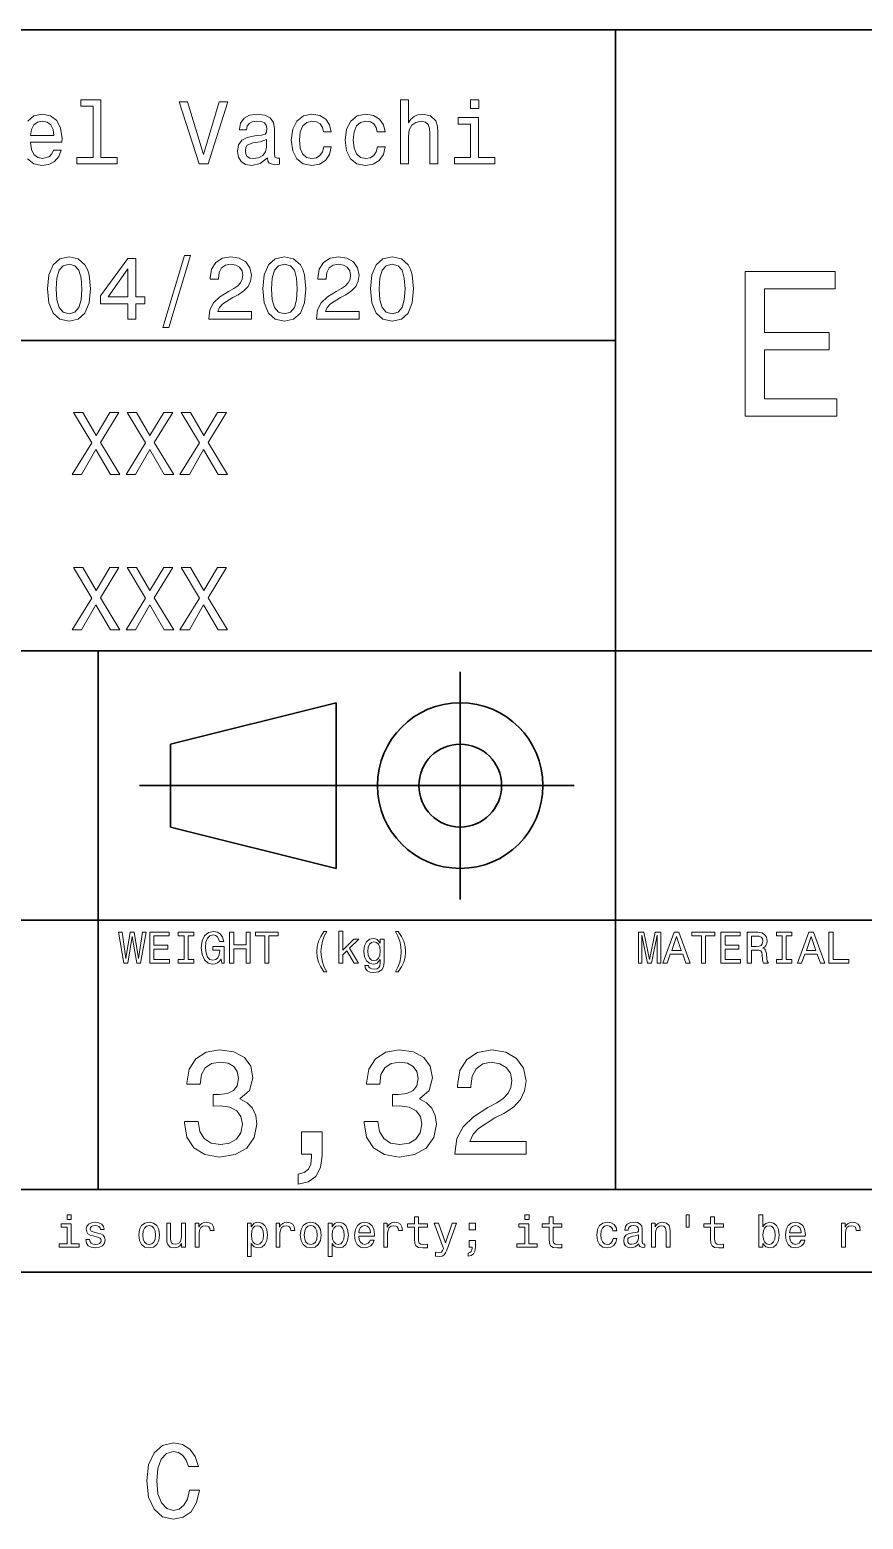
# Model space of a CAD drawing. Extents: x 0 to 1189, y 0 to 841.
# Drawn here: x 995.7 to 1036, y 8.1 to 80 of the extents above; entities that cross this region are included whole.
import ezdxf

# ---------------------------------------------------------------- set-up
doc = ezdxf.new("R2010")
doc.units = 0

msp = doc.modelspace()

# ---------------------------------------------------------------- linework, layer by layer
at = {"color": 7, "lineweight": 35}
for p, q in [((979, 80), (1169, 80)), ((1024, 24), (1024, 80)), ((979, 65), (1024, 65)), ((979, 50), (1144, 50)), ((999, 24), (999, 50)), ((1001, 43.5), (1022, 43.5)), ((979, 37), (1144, 37)), ((979, 24), (1144, 24)), ((20, 20), (1169, 20)), ((979, 20), (1169, 20))]:
    msp.add_line(p, q, dxfattribs=at)
at = {"color": 7, "lineweight": 35, "ltscale": 0.275}
msp.add_line((1016.5, 38), (1016.5, 49), dxfattribs=at)
at = {"color": 7, "lineweight": 35, "ltscale": 0.206155}
for p, q in [((1002.5, 45.5), (1010.5, 47.5)), ((1010.5, 39.5), (1002.5, 41.5))]:
    msp.add_line(p, q, dxfattribs=at)
at = {"color": 7, "lineweight": 35, "ltscale": 0.2}
msp.add_line((1010.5, 47.5), (1010.5, 39.5), dxfattribs=at)
at = {"color": 7, "lineweight": 35, "ltscale": 0.1}
msp.add_line((1002.5, 41.5), (1002.5, 45.5), dxfattribs=at)
at = {"color": 7, "lineweight": 13}
for points in [[(998.759399, 76.304031), (998.759399, 73.840057), (997.976929, 73.840057), (997.976929, 73.520172), (999.917847, 73.520172), (999.917847, 73.840057), (999.139771, 73.840057), (999.139771, 76.623917), (998.162842, 76.623917), (998.162842, 76.304031)], [(1004.854492, 76.524498), (1004.102295, 73.969742), (1003.328552, 76.524498), (1002.917847, 76.524498), (1003.886169, 73.520172), (1004.318481, 73.520172), (1005.265137, 76.524498)], [(1013.616699, 73.520172), (1013.997131, 73.520172), (1013.997131, 74.860229), (1014.036011, 75.167145), (1014.161377, 75.39193), (1014.355896, 75.530258), (1014.615295, 75.58213), (1014.822754, 75.538902), (1014.952454, 75.422188), (1015.017334, 75.227661), (1015.03894, 74.9683), (1015.03894, 73.520172), (1015.419312, 73.520172), (1015.419312, 75.046112), (1015.402039, 75.353027), (1015.324219, 75.60807), (1015.069153, 75.841499), (1014.671509, 75.92363), (1014.455322, 75.893372), (1014.26947, 75.811241), (1014.113831, 75.681557), (1013.997131, 75.504318), (1013.997131, 76.623917), (1013.616699, 76.623917)], [(1017.394836, 76.623917), (1016.992798, 76.623917), (1016.992798, 76.191643), (1017.394836, 76.191643)], [(995.733459, 74.890488), (995.781006, 75.188759), (995.897705, 75.409218), (996.074951, 75.543228), (996.30835, 75.590775), (996.537476, 75.543228), (996.714722, 75.409218), (996.822754, 75.188759), (996.861694, 74.890488)], [(1007.188782, 73.822769), (1007.188782, 73.809799), (1007.210388, 73.662827), (1007.275208, 73.559074), (1007.547546, 73.476944), (1007.759399, 73.511528), (1007.759399, 73.805473), (1007.668579, 73.792503), (1007.547546, 73.848701), (1007.52594, 74.021614), (1007.52594, 75.223343), (1007.47406, 75.530258), (1007.322754, 75.746399), (1007.059082, 75.876083), (1006.687317, 75.92363), (1006.324219, 75.871758), (1006.056213, 75.724785), (1005.887634, 75.495674), (1005.831421, 75.193085), (1005.831421, 75.167145), (1006.172913, 75.167145), (1006.203186, 75.348701), (1006.298279, 75.478386), (1006.453918, 75.556198), (1006.674377, 75.586456), (1006.886169, 75.564842), (1007.037476, 75.5), (1007.128235, 75.387604), (1007.158508, 75.231987), (1007.141235, 75.05043), (1007.072083, 74.959656), (1006.89917, 74.916428), (1006.574951, 74.881844), (1006.203186, 74.804031), (1005.939514, 74.665703), (1005.783875, 74.44957), (1005.736328, 74.129684), (1005.779541, 73.844383), (1005.913574, 73.632561), (1006.1297, 73.498558), (1006.427979, 73.451012), (1006.829956, 73.541786)], [(1009.890503, 75.072044), (1010.266602, 75.072044), (1010.188782, 75.41787), (1010.002869, 75.690201), (1009.713257, 75.858788), (1009.337158, 75.92363), (1008.92218, 75.837173), (1008.606628, 75.5951), (1008.407776, 75.201729), (1008.338623, 74.674355), (1008.403442, 74.151299), (1008.598022, 73.762245), (1008.904907, 73.520172), (1009.324219, 73.438042), (1009.695984, 73.502884), (1009.985596, 73.684441), (1010.184448, 73.969742), (1010.270874, 74.350143), (1009.907776, 74.350143), (1009.842957, 74.10807), (1009.721924, 73.926514), (1009.549011, 73.814117), (1009.337158, 73.779541), (1009.073486, 73.835732), (1008.883301, 74.008644), (1008.766602, 74.289627), (1008.727661, 74.687317), (1008.766602, 75.07637), (1008.887634, 75.357346), (1009.082153, 75.530258), (1009.337158, 75.590775), (1009.561951, 75.551872), (1009.73053, 75.452446), (1009.842957, 75.288185)], [(1012.492798, 75.072044), (1012.868896, 75.072044), (1012.791077, 75.41787), (1012.605225, 75.690201), (1012.315552, 75.858788), (1011.939514, 75.92363), (1011.524536, 75.837173), (1011.208923, 75.5951), (1011.010071, 75.201729), (1010.940918, 74.674355), (1011.005798, 74.151299), (1011.200317, 73.762245), (1011.507202, 73.520172), (1011.926514, 73.438042), (1012.298279, 73.502884), (1012.587891, 73.684441), (1012.786743, 73.969742), (1012.87323, 74.350143), (1012.510071, 74.350143), (1012.445251, 74.10807), (1012.324219, 73.926514), (1012.151306, 73.814117), (1011.939514, 73.779541), (1011.675781, 73.835732), (1011.485596, 74.008644), (1011.368896, 74.289627), (1011.329956, 74.687317), (1011.368896, 75.07637), (1011.489929, 75.357346), (1011.684448, 75.530258), (1011.939514, 75.590775), (1012.164307, 75.551872), (1012.332886, 75.452446), (1012.445251, 75.288185)], [(1017.381836, 73.840057), (1017.381836, 75.763687), (1016.404907, 75.763687), (1016.404907, 75.439484), (1017.001465, 75.439484), (1017.001465, 73.840057), (1016.223328, 73.840057), (1016.223328, 73.520172), (1018.168579, 73.520172), (1018.168579, 73.840057)], [(1007.145569, 74.332855), (1007.093689, 74.10807), (1006.955322, 73.935158), (1006.747864, 73.822769), (1006.492798, 73.783859), (1006.328552, 73.805473), (1006.211853, 73.874641), (1006.138367, 73.995674), (1006.116699, 74.164261), (1006.134033, 74.315559), (1006.203186, 74.42363), (1006.479858, 74.54467), (1006.829956, 74.596542), (1007.145569, 74.700287)], [(1002.12677, 65.618156), (1002.425049, 65.618156), (1003.471191, 69.102303), (1003.168579, 69.102303)], [(996.554749, 67.485588), (996.619568, 66.806915), (996.822754, 66.322769), (997.146973, 66.028816), (997.596558, 65.933716), (998.041809, 66.028816), (998.365967, 66.322769), (998.564819, 66.806915), (998.633972, 67.485588), (998.564819, 68.159943), (998.482727, 68.427956), (998.365967, 68.648415), (998.041809, 68.94236), (997.596558, 69.041786), (997.146973, 68.94236), (996.822754, 68.644089), (996.619568, 68.159943)], [(996.969727, 67.485588), (997.004333, 68.008644), (997.112366, 68.384727), (997.306885, 68.605186), (997.596558, 68.682999), (997.881836, 68.605186), (998.076355, 68.384727), (998.184448, 68.008644), (998.218994, 67.485588), (998.184448, 66.958214), (998.076355, 66.58213), (997.881836, 66.361671), (997.596558, 66.288185), (997.306885, 66.361671), (997.112366, 66.58213), (997.004333, 66.958214)], [(1000.436584, 66.020172), (1000.825623, 66.020172), (1000.825623, 66.763687), (1001.253601, 66.763687), (1001.253601, 67.109512), (1000.825623, 67.109512), (1000.825623, 68.95533), (1000.432251, 68.95533), (999.118164, 67.144089), (999.118164, 66.763687), (1000.436584, 66.763687)], [(999.481262, 67.109512), (1000.436584, 68.453888), (1000.436584, 67.109512)], [(1004.348694, 66.020172), (1006.410645, 66.020172), (1006.410645, 66.39193), (1004.780945, 66.39193), (1004.871765, 66.5951), (1005.027344, 66.763687), (1005.507202, 67.070602), (1005.762268, 67.200287), (1006.047546, 67.386169), (1006.250732, 67.602303), (1006.367432, 67.857346), (1006.410645, 68.146973), (1006.337158, 68.510086), (1006.133972, 68.795387), (1005.822754, 68.976944), (1005.420715, 69.041786), (1005.005737, 68.9683), (1004.690186, 68.765129), (1004.487, 68.440918), (1004.417847, 68.01297), (1004.417847, 67.952446), (1004.811218, 67.952446), (1004.811218, 67.98703), (1004.850159, 68.280975), (1004.966858, 68.497116), (1005.15271, 68.635445), (1005.399109, 68.682999), (1005.649841, 68.639771), (1005.835754, 68.5317), (1005.956787, 68.363113), (1006, 68.151299), (1005.969727, 67.952446), (1005.887573, 67.783859), (1005.749268, 67.636887), (1005.559082, 67.507202), (1005.304016, 67.368874), (1004.880371, 67.100861), (1004.582153, 66.815559), (1004.404907, 66.469742), (1004.348694, 66.033142)], [(1006.963989, 67.485588), (1007.028809, 66.806915), (1007.231995, 66.322769), (1007.556213, 66.028816), (1008.005737, 65.933716), (1008.450989, 66.028816), (1008.775208, 66.322769), (1008.97406, 66.806915), (1009.043213, 67.485588), (1008.97406, 68.159943), (1008.891907, 68.427956), (1008.775208, 68.648415), (1008.450989, 68.94236), (1008.005737, 69.041786), (1007.556213, 68.94236), (1007.231995, 68.644089), (1007.028809, 68.159943)], [(1007.378967, 67.485588), (1007.413513, 68.008644), (1007.521606, 68.384727), (1007.716125, 68.605186), (1008.005737, 68.682999), (1008.291077, 68.605186), (1008.485596, 68.384727), (1008.593628, 68.008644), (1008.628235, 67.485588), (1008.593628, 66.958214), (1008.485596, 66.58213), (1008.291077, 66.361671), (1008.005737, 66.288185), (1007.716125, 66.361671), (1007.521606, 66.58213), (1007.413513, 66.958214)], [(1009.553284, 66.020172), (1011.615295, 66.020172), (1011.615295, 66.39193), (1009.985596, 66.39193), (1010.076355, 66.5951), (1010.231995, 66.763687), (1010.711792, 67.070602), (1010.966858, 67.200287), (1011.252136, 67.386169), (1011.455322, 67.602303), (1011.572021, 67.857346), (1011.615295, 68.146973), (1011.541809, 68.510086), (1011.338623, 68.795387), (1011.027344, 68.976944), (1010.625366, 69.041786), (1010.210388, 68.9683), (1009.894775, 68.765129), (1009.69165, 68.440918), (1009.622498, 68.01297), (1009.622498, 67.952446), (1010.015869, 67.952446), (1010.015869, 67.98703), (1010.054749, 68.280975), (1010.171448, 68.497116), (1010.357361, 68.635445), (1010.60376, 68.682999), (1010.854431, 68.639771), (1011.040344, 68.5317), (1011.161377, 68.363113), (1011.20459, 68.151299), (1011.174316, 67.952446), (1011.092224, 67.783859), (1010.953857, 67.636887), (1010.763672, 67.507202), (1010.508667, 67.368874), (1010.085022, 67.100861), (1009.786743, 66.815559), (1009.609497, 66.469742), (1009.553284, 66.033142)], [(1012.168579, 67.485588), (1012.233398, 66.806915), (1012.436584, 66.322769), (1012.760803, 66.028816), (1013.210388, 65.933716), (1013.65564, 66.028816), (1013.979797, 66.322769), (1014.17865, 66.806915), (1014.247803, 67.485588), (1014.17865, 68.159943), (1014.096558, 68.427956), (1013.979797, 68.648415), (1013.65564, 68.94236), (1013.210388, 69.041786), (1012.760803, 68.94236), (1012.436584, 68.644089), (1012.233398, 68.159943)], [(1012.583557, 67.485588), (1012.618164, 68.008644), (1012.726196, 68.384727), (1012.920715, 68.605186), (1013.210388, 68.682999), (1013.495667, 68.605186), (1013.690186, 68.384727), (1013.798279, 68.008644), (1013.832825, 67.485588), (1013.798279, 66.958214), (1013.690186, 66.58213), (1013.495667, 66.361671), (1013.210388, 66.288185), (1012.920715, 66.361671), (1012.726196, 66.58213), (1012.618164, 66.958214)], [(1030.269409, 61.333572), (1034.70752, 61.333572), (1034.70752, 62.180836), (1031.197388, 62.180836), (1031.197388, 64.551155), (1034.324219, 64.551155), (1034.324219, 65.388329), (1031.197388, 65.388329), (1031.197388, 67.486313), (1034.626831, 67.486313), (1034.626831, 68.333572), (1030.269409, 68.333572)], [(997.752197, 58.520172), (998.206055, 58.520172), (998.893372, 59.734871), (999.593689, 58.520172), (1000.05188, 58.520172), (999.113831, 60.0634), (1000.004333, 61.524494), (999.567749, 61.524494), (998.906372, 60.413544), (998.257935, 61.524494), (997.804077, 61.524494), (998.690247, 60.059078)], [(1000.354492, 58.520172), (1000.80835, 58.520172), (1001.495667, 59.734871), (1002.195984, 58.520172), (1002.654175, 58.520172), (1001.716125, 60.0634), (1002.606628, 61.524494), (1002.170044, 61.524494), (1001.508667, 60.413544), (1000.860229, 61.524494), (1000.406372, 61.524494), (1001.292542, 60.059078)], [(1002.956787, 58.520172), (1003.410706, 58.520172), (1004.098022, 59.734871), (1004.798279, 58.520172), (1005.25647, 58.520172), (1004.318481, 60.0634), (1005.208923, 61.524494), (1004.772339, 61.524494), (1004.110962, 60.413544), (1003.462524, 61.524494), (1003.008667, 61.524494), (1003.894836, 60.059078)], [(997.752197, 51.020172), (998.206055, 51.020172), (998.893372, 52.234871), (999.593689, 51.020172), (1000.05188, 51.020172), (999.113831, 52.5634), (1000.004333, 54.024494), (999.567749, 54.024494), (998.906372, 52.913544), (998.257935, 54.024494), (997.804077, 54.024494), (998.690247, 52.559078)], [(1000.354492, 51.020172), (1000.80835, 51.020172), (1001.495667, 52.234871), (1002.195984, 51.020172), (1002.654175, 51.020172), (1001.716125, 52.5634), (1002.606628, 54.024494), (1002.170044, 54.024494), (1001.508667, 52.913544), (1000.860229, 54.024494), (1000.406372, 54.024494), (1001.292542, 52.559078)], [(1002.956787, 51.020172), (1003.410706, 51.020172), (1004.098022, 52.234871), (1004.798279, 51.020172), (1005.25647, 51.020172), (1004.318481, 52.5634), (1005.208923, 54.024494), (1004.772339, 54.024494), (1004.110962, 52.913544), (1003.462524, 54.024494), (1003.008667, 54.024494), (1003.894836, 52.559078)], [(1000.242065, 34.918587), (1000.432251, 34.918587), (1000.648438, 36.219738), (1000.871033, 34.918587), (1001.052612, 34.918587), (1001.316284, 36.42075), (1001.143372, 36.42075), (1000.95752, 35.143372), (1000.74353, 36.42075), (1000.555481, 36.42075), (1000.345825, 35.143372), (1000.159912, 36.42075), (999.982727, 36.42075)], [(1001.497864, 34.918587), (1002.448853, 34.918587), (1002.448853, 35.100143), (1001.696716, 35.100143), (1001.696716, 35.608067), (1002.366699, 35.608067), (1002.366699, 35.787464), (1001.696716, 35.787464), (1001.696716, 36.23703), (1002.43158, 36.23703), (1002.43158, 36.418587), (1001.497864, 36.418587)], [(1003.153442, 35.100143), (1002.876831, 35.100143), (1002.876831, 34.918587), (1003.628967, 34.918587), (1003.628967, 35.100143), (1003.352295, 35.100143), (1003.352295, 36.23703), (1003.628967, 36.23703), (1003.628967, 36.418587), (1002.876831, 36.418587), (1002.876831, 36.23703), (1003.153442, 36.23703)], [(1004.949585, 35.119595), (1004.986328, 34.918587), (1005.09436, 34.918587), (1005.09436, 35.729107), (1004.547546, 35.729107), (1004.547546, 35.545387), (1004.884705, 35.545387), (1004.884705, 35.532421), (1004.858765, 35.333572), (1004.789612, 35.1866), (1004.683716, 35.093658), (1004.55188, 35.0634), (1004.404907, 35.102303), (1004.290344, 35.219021), (1004.216858, 35.411381), (1004.190918, 35.675072), (1004.214722, 35.9366), (1004.288208, 36.12896), (1004.404907, 36.245678), (1004.562683, 36.286743), (1004.670776, 36.265129), (1004.759338, 36.204609), (1004.824219, 36.103024), (1004.860962, 35.966858), (1005.074951, 35.966858), (1005.018738, 36.174351), (1004.912842, 36.329971), (1004.763672, 36.425072), (1004.575623, 36.459652), (1004.329224, 36.405617), (1004.143372, 36.247837), (1004.024475, 35.999279), (1003.983459, 35.668587), (1004.024475, 35.335735), (1004.143372, 35.087173), (1004.31842, 34.929394), (1004.538879, 34.877522), (1004.662109, 34.89481), (1004.772339, 34.938038), (1004.867432, 35.013687)], [(1005.35376, 34.918587), (1005.554749, 34.918587), (1005.554749, 35.623199), (1006.15564, 35.623199), (1006.15564, 34.918587), (1006.354492, 34.918587), (1006.354492, 36.418587), (1006.15564, 36.418587), (1006.15564, 35.806915), (1005.554749, 35.806915), (1005.554749, 36.418587), (1005.35376, 36.418587)], [(1007.056946, 34.918587), (1007.255737, 34.918587), (1007.255737, 36.23703), (1007.709656, 36.23703), (1007.709656, 36.418587), (1006.600891, 36.418587), (1006.600891, 36.23703), (1007.056946, 36.23703)], [(1009.916443, 34.501438), (1010.052612, 34.501438), (1009.929382, 34.730545), (1009.842957, 34.970459), (1009.788879, 35.223343), (1009.771606, 35.478386), (1009.788879, 35.733429), (1009.842957, 35.98415), (1009.929382, 36.226223), (1010.052612, 36.45533), (1009.916443, 36.45533), (1009.758667, 36.217579), (1009.648438, 35.981987), (1009.583557, 35.735588), (1009.564148, 35.478386), (1009.583557, 35.219021), (1009.648438, 34.974781), (1009.758667, 34.739193)], [(1010.638306, 34.918587), (1010.828552, 34.918587), (1010.828552, 35.327087), (1011.027405, 35.519451), (1011.368896, 34.918587), (1011.582825, 34.918587), (1011.157043, 35.651295), (1011.593689, 36.07925), (1011.35376, 36.07925), (1010.828552, 35.556194), (1010.828552, 36.470459), (1010.638306, 36.470459)], [(1012.817017, 34.970459), (1012.817017, 36.07925), (1012.635437, 36.07925), (1012.635437, 35.891209), (1012.486328, 36.061958), (1012.395508, 36.105186), (1012.293945, 36.120316), (1012.110229, 36.077087), (1011.96759, 35.956051), (1011.874634, 35.761528), (1011.842224, 35.5), (1011.874634, 35.236309), (1011.96759, 35.041786), (1012.110229, 34.918587), (1012.293945, 34.877522), (1012.397705, 34.892651), (1012.484131, 34.931557), (1012.635437, 35.095821), (1012.635437, 34.931557), (1012.618164, 34.801872), (1012.570618, 34.708931), (1012.479858, 34.6549), (1012.343689, 34.635445), (1012.224792, 34.648415), (1012.140503, 34.680836), (1012.090759, 34.73703), (1012.075623, 34.812679), (1011.891907, 34.812679), (1011.891907, 34.804035), (1011.920044, 34.665707), (1012.00647, 34.561958), (1012.144836, 34.494957), (1012.332825, 34.47118), (1012.557617, 34.503601), (1012.706787, 34.594379), (1012.791077, 34.752159)], [(1013.50647, 34.501438), (1013.662109, 34.739193), (1013.772339, 34.974781), (1013.837158, 35.219021), (1013.858765, 35.478386), (1013.837158, 35.735588), (1013.772339, 35.981987), (1013.662109, 36.217579), (1013.50647, 36.45533), (1013.3703, 36.45533), (1013.491333, 36.226223), (1013.57782, 35.98415), (1013.6297, 35.733429), (1013.649109, 35.478386), (1013.6297, 35.223343), (1013.57782, 34.970459), (1013.489197, 34.730545), (1013.3703, 34.501438)], [(1025.110229, 34.918587), (1025.276611, 34.918587), (1025.276611, 36.280258), (1025.557617, 34.918587), (1025.74353, 34.918587), (1026.022339, 36.280258), (1026.022339, 34.918587), (1026.190918, 34.918587), (1026.190918, 36.418587), (1025.927246, 36.418587), (1025.650635, 35.095821), (1025.376099, 36.418587), (1025.110229, 36.418587)], [(1026.294678, 34.918587), (1026.49353, 34.918587), (1026.651245, 35.359509), (1027.25, 35.359509), (1027.407837, 34.918587), (1027.610962, 34.918587), (1027.062012, 36.42075), (1026.841553, 36.42075)], [(1026.720459, 35.543228), (1026.951782, 36.204609), (1027.182983, 35.543228)], [(1028.153442, 34.918587), (1028.352295, 34.918587), (1028.352295, 36.23703), (1028.806152, 36.23703), (1028.806152, 36.418587), (1027.697388, 36.418587), (1027.697388, 36.23703), (1028.153442, 36.23703)], [(1029.100098, 34.918587), (1030.051147, 34.918587), (1030.051147, 35.100143), (1029.29895, 35.100143), (1029.29895, 35.608067), (1029.968994, 35.608067), (1029.968994, 35.787464), (1029.29895, 35.787464), (1029.29895, 36.23703), (1030.033813, 36.23703), (1030.033813, 36.418587), (1029.100098, 36.418587)], [(1030.373169, 34.918587), (1030.574219, 34.918587), (1030.574219, 35.551872), (1030.779541, 35.551872), (1030.930786, 35.545387), (1031.025879, 35.515129), (1031.077759, 35.443802), (1031.099365, 35.31628), (1031.110229, 35.121758), (1031.123169, 34.994236), (1031.14917, 34.918587), (1031.376099, 34.918587), (1031.376099, 34.959652), (1031.326416, 35.020172), (1031.309082, 35.132565), (1031.293945, 35.374638), (1031.257202, 35.554035), (1031.20752, 35.610229), (1031.129639, 35.651295), (1031.216187, 35.70533), (1031.276611, 35.780979), (1031.315552, 35.87608), (1031.328491, 35.990631), (1031.298218, 36.172188), (1031.211792, 36.308357), (1031.069214, 36.390488), (1030.874634, 36.418587), (1030.373169, 36.418587)], [(1030.818481, 36.234871), (1030.950317, 36.221901), (1031.043213, 36.180836), (1031.101563, 36.105186), (1031.121094, 35.986309), (1031.099365, 35.86095), (1031.041016, 35.785301), (1030.94165, 35.746395), (1030.80542, 35.735588), (1030.574219, 35.735588), (1030.574219, 36.234871)], [(1032.056885, 35.100143), (1031.780273, 35.100143), (1031.780273, 34.918587), (1032.532471, 34.918587), (1032.532471, 35.100143), (1032.255737, 35.100143), (1032.255737, 36.23703), (1032.532471, 36.23703), (1032.532471, 36.418587), (1031.780273, 36.418587), (1031.780273, 36.23703), (1032.056885, 36.23703)], [(1032.800415, 34.918587), (1032.999268, 34.918587), (1033.157104, 35.359509), (1033.755737, 35.359509), (1033.913574, 34.918587), (1034.116699, 34.918587), (1033.567749, 36.42075), (1033.34729, 36.42075)], [(1033.226196, 35.543228), (1033.45752, 36.204609), (1033.688721, 35.543228)], [(1034.319824, 34.918587), (1035.283813, 34.918587), (1035.283813, 35.100143), (1034.518677, 35.100143), (1034.518677, 36.418587), (1034.319824, 36.418587)], [(1012.038879, 35.5), (1012.05835, 35.692364), (1012.116699, 35.835014), (1012.20752, 35.919308), (1012.328552, 35.949566), (1012.456055, 35.919308), (1012.551147, 35.835014), (1012.609497, 35.692364), (1012.631104, 35.5), (1012.609497, 35.303314), (1012.551147, 35.162823), (1012.456055, 35.076366), (1012.328552, 35.048271), (1012.20752, 35.076366), (1012.116699, 35.162823), (1012.05835, 35.305473)], [(1003.17865, 27.270893), (1003.17865, 27.220461), (1003.293945, 26.528818), (1003.632568, 26.010088), (1004.16571, 25.678675), (1004.871704, 25.556196), (1005.621033, 25.678675), (1006.182983, 25.995678), (1006.543213, 26.5), (1006.672913, 27.148415), (1006.615234, 27.573488), (1006.456726, 27.91931), (1006.197388, 28.185879), (1005.851563, 28.380404), (1006.319885, 28.769453), (1006.485535, 29.38905), (1006.377502, 29.95101), (1006.067688, 30.376081), (1005.563354, 30.642653), (1004.871704, 30.736313), (1004.223328, 30.621038), (1003.726196, 30.304035), (1003.401978, 29.799713), (1003.293945, 29.129684), (1003.293945, 29.07925), (1003.93512, 29.07925), (1003.992798, 29.540346), (1004.180115, 29.871758), (1004.482666, 30.073488), (1004.907776, 30.145535), (1005.28241, 30.087896), (1005.556152, 29.9366), (1005.721863, 29.691643), (1005.786743, 29.360231), (1005.721863, 29.007206), (1005.54895, 28.769453), (1005.246399, 28.62536), (1004.835693, 28.582132), (1004.554749, 28.589338), (1004.554749, 28.020174), (1004.907776, 28.034582), (1005.361633, 27.969742), (1005.700256, 27.796831), (1005.901978, 27.51585), (1005.97406, 27.148415), (1005.894775, 26.730549), (1005.685852, 26.42075), (1005.354431, 26.226225), (1004.914978, 26.161385), (1004.46106, 26.233431), (1004.129639, 26.449568), (1003.920715, 26.795389), (1003.841492, 27.270893)], [(1011.853027, 27.270893), (1011.853027, 27.220461), (1011.968262, 26.528818), (1012.306885, 26.010088), (1012.840027, 25.678675), (1013.546082, 25.556196), (1014.295349, 25.678675), (1014.8573, 25.995678), (1015.217529, 26.5), (1015.347229, 27.148415), (1015.289612, 27.573488), (1015.131104, 27.91931), (1014.871704, 28.185879), (1014.52594, 28.380404), (1014.994202, 28.769453), (1015.159912, 29.38905), (1015.051819, 29.95101), (1014.742065, 30.376081), (1014.237732, 30.642653), (1013.546082, 30.736313), (1012.897644, 30.621038), (1012.400574, 30.304035), (1012.076355, 29.799713), (1011.968262, 29.129684), (1011.968262, 29.07925), (1012.609497, 29.07925), (1012.667114, 29.540346), (1012.854431, 29.871758), (1013.157043, 30.073488), (1013.582092, 30.145535), (1013.956726, 30.087896), (1014.23053, 29.9366), (1014.39624, 29.691643), (1014.46106, 29.360231), (1014.39624, 29.007206), (1014.223328, 28.769453), (1013.920715, 28.62536), (1013.510071, 28.582132), (1013.229065, 28.589338), (1013.229065, 28.020174), (1013.582092, 28.034582), (1014.036011, 27.969742), (1014.374634, 27.796831), (1014.576355, 27.51585), (1014.648376, 27.148415), (1014.569153, 26.730549), (1014.360229, 26.42075), (1014.028809, 26.226225), (1013.589294, 26.161385), (1013.135437, 26.233431), (1012.804016, 26.449568), (1012.595093, 26.795389), (1012.515808, 27.270893)], [(1016.247803, 25.700289), (1019.684387, 25.700289), (1019.684387, 26.319885), (1016.968262, 26.319885), (1017.119568, 26.658503), (1017.378967, 26.939482), (1018.17865, 27.45101), (1018.603699, 27.667147), (1019.079224, 27.976946), (1019.417847, 28.337177), (1019.612366, 28.762249), (1019.684387, 29.244957), (1019.561951, 29.850143), (1019.223328, 30.325649), (1018.70459, 30.628242), (1018.034546, 30.736313), (1017.342896, 30.613834), (1016.816956, 30.275217), (1016.478333, 29.734871), (1016.363098, 29.021614), (1016.363098, 28.92075), (1017.018677, 28.92075), (1017.018677, 28.978386), (1017.083557, 29.4683), (1017.278076, 29.828531), (1017.587891, 30.059078), (1017.998535, 30.138329), (1018.416382, 30.066282), (1018.726196, 29.886168), (1018.927917, 29.605188), (1019, 29.252163), (1018.949524, 28.92075), (1018.812683, 28.639771), (1018.582092, 28.394814), (1018.265076, 28.178675), (1017.840027, 27.948128), (1017.133972, 27.501442), (1016.636841, 27.025938), (1016.341492, 26.449568), (1016.247803, 25.721903)], [(1008.83429, 25.700289), (1009.316956, 25.700289), (1009.316956, 25.5634), (1009.280945, 25.217579), (1009.16571, 24.972624), (1008.963928, 24.814121), (1008.661377, 24.734871), (1008.661377, 24.244957), (1009.158447, 24.360231), (1009.52594, 24.626802), (1009.749268, 25.051874), (1009.828491, 25.621038), (1009.828491, 26.780981), (1008.83429, 26.780981)], [(997.699585, 21.374279), (997.699585, 22.336094), (997.211121, 22.336094), (997.211121, 22.17399), (997.509399, 22.17399), (997.509399, 21.374279), (997.1203, 21.374279), (997.1203, 21.214336), (998.092957, 21.214336), (998.092957, 21.374279)], [(997.706055, 22.766211), (997.505066, 22.766211), (997.505066, 22.550072), (997.706055, 22.550072)], [(998.987732, 21.89085), (998.804016, 21.934076), (998.667847, 21.983789), (998.622498, 22.085373), (998.635437, 22.1567), (998.680847, 22.208572), (998.754333, 22.240993), (998.860229, 22.253962), (998.961792, 22.240993), (999.041809, 22.202089), (999.093689, 22.143732), (999.115295, 22.065922), (999.301147, 22.065922), (999.301147, 22.070244), (999.268738, 22.210733), (999.180115, 22.320965), (999.041809, 22.390129), (998.860229, 22.416065), (998.676514, 22.390129), (998.54248, 22.318804), (998.458191, 22.212896), (998.432251, 22.07889), (998.451721, 21.949207), (998.512268, 21.858429), (998.611694, 21.793587), (998.75647, 21.748198), (998.968323, 21.696325), (999.097961, 21.64229), (999.132568, 21.599062), (999.145508, 21.534222), (999.126099, 21.45425), (999.074219, 21.393732), (998.989929, 21.354826), (998.877502, 21.341858), (998.758667, 21.354826), (998.67218, 21.400215), (998.613831, 21.473701), (998.590088, 21.575287), (998.406372, 21.575287), (998.436584, 21.402376), (998.525208, 21.277016), (998.66571, 21.201368), (998.860229, 21.173269), (999.063416, 21.201368), (999.212524, 21.277016), (999.303345, 21.398054), (999.335754, 21.555836), (999.311951, 21.692001), (999.244934, 21.784941), (999.134705, 21.845461)], [(1000.965393, 21.793587), (1001, 21.529898), (1001.099426, 21.335373), (1001.257202, 21.214336), (1001.468994, 21.173269), (1001.67865, 21.214336), (1001.836487, 21.333212), (1001.935913, 21.527737), (1001.972656, 21.793587), (1001.935913, 22.057276), (1001.836487, 22.253962), (1001.67865, 22.372837), (1001.468994, 22.416065), (1001.257202, 22.372837), (1001.099426, 22.251801), (1001, 22.057276)], [(1003.21759, 22.375), (1003.027405, 22.375), (1003.027405, 21.704971), (1003.005737, 21.549351), (1002.943115, 21.436958), (1002.845825, 21.367794), (1002.718323, 21.34618), (1002.616699, 21.363472), (1002.55188, 21.415344), (1002.515137, 21.503962), (1002.50647, 21.629322), (1002.50647, 22.375), (1002.316284, 22.375), (1002.316284, 21.61203), (1002.322754, 21.458572), (1002.363831, 21.331051), (1002.489197, 21.214336), (1002.690186, 21.173269), (1002.798279, 21.1884), (1002.891235, 21.227304), (1002.971191, 21.294308), (1003.036011, 21.391569), (1003.036011, 21.214336), (1003.21759, 21.214336)], [(1003.695251, 21.214336), (1003.885437, 21.214336), (1003.885437, 21.877882), (1003.904907, 22.037823), (1003.963257, 22.152376), (1004.05835, 22.22154), (1004.185913, 22.245316), (1004.281006, 22.230186), (1004.352295, 22.186958), (1004.395508, 22.113472), (1004.410645, 22.014048), (1004.603027, 22.014048), (1004.577087, 22.189121), (1004.505737, 22.31448), (1004.386902, 22.390129), (1004.224792, 22.416065), (1004.114563, 22.398775), (1004.01947, 22.355547), (1003.935181, 22.282061), (1003.868164, 22.182636), (1003.868164, 22.375), (1003.695251, 22.375)], [(1006.40564, 22.195604), (1006.40564, 22.375), (1006.215454, 22.375), (1006.215454, 20.764769), (1006.40564, 20.764769), (1006.40564, 21.391569), (1006.472656, 21.289986), (1006.548279, 21.222982), (1006.738464, 21.173269), (1006.920044, 21.214336), (1007.062683, 21.337536), (1007.15564, 21.532061), (1007.190186, 21.795748), (1007.15564, 22.057276), (1007.062683, 22.251801), (1006.920044, 22.372837), (1006.738464, 22.416065), (1006.634705, 22.403097), (1006.546143, 22.36203), (1006.470459, 22.292866)], [(1007.598694, 21.214336), (1007.78894, 21.214336), (1007.78894, 21.877882), (1007.80835, 22.037823), (1007.866699, 22.152376), (1007.961792, 22.22154), (1008.089355, 22.245316), (1008.184448, 22.230186), (1008.255798, 22.186958), (1008.299011, 22.113472), (1008.314148, 22.014048), (1008.50647, 22.014048), (1008.48053, 22.189121), (1008.409241, 22.31448), (1008.290344, 22.390129), (1008.128235, 22.416065), (1008.018005, 22.398775), (1007.922913, 22.355547), (1007.838623, 22.282061), (1007.771606, 22.182636), (1007.771606, 22.375), (1007.598694, 22.375)], [(1008.772339, 21.793587), (1008.806946, 21.529898), (1008.906372, 21.335373), (1009.064148, 21.214336), (1009.27594, 21.173269), (1009.485596, 21.214336), (1009.643372, 21.333212), (1009.742798, 21.527737), (1009.779541, 21.793587), (1009.742798, 22.057276), (1009.643372, 22.253962), (1009.485596, 22.372837), (1009.27594, 22.416065), (1009.064148, 22.372837), (1008.906372, 22.251801), (1008.806946, 22.057276)], [(1010.309082, 22.195604), (1010.309082, 22.375), (1010.118896, 22.375), (1010.118896, 20.764769), (1010.309082, 20.764769), (1010.309082, 21.391569), (1010.376099, 21.289986), (1010.451721, 21.222982), (1010.641968, 21.173269), (1010.823486, 21.214336), (1010.966125, 21.337536), (1011.059082, 21.532061), (1011.093689, 21.795748), (1011.059082, 22.057276), (1010.966125, 22.251801), (1010.823486, 22.372837), (1010.641968, 22.416065), (1010.538208, 22.403097), (1010.449585, 22.36203), (1010.373901, 22.292866)], [(1011.59729, 21.739553), (1012.358093, 21.739553), (1012.360229, 21.828169), (1012.325684, 22.076729), (1012.23053, 22.262608), (1012.079285, 22.375), (1011.878235, 22.416065), (1011.68158, 22.372837), (1011.530273, 22.251801), (1011.432983, 22.055115), (1011.398438, 21.795748), (1011.430847, 21.529898), (1011.528076, 21.335373), (1011.677246, 21.214336), (1011.871765, 21.173269), (1012.040344, 21.201368), (1012.178711, 21.274855), (1012.280273, 21.391569), (1012.338623, 21.54719), (1012.150574, 21.54719), (1012.111694, 21.460733), (1012.055481, 21.395893), (1011.895569, 21.344019), (1011.772339, 21.367794), (1011.679382, 21.443443), (1011.618896, 21.566643), (1011.59729, 21.733068)], [(1012.803345, 21.214336), (1012.99353, 21.214336), (1012.99353, 21.877882), (1013.013, 22.037823), (1013.07135, 22.152376), (1013.166443, 22.22154), (1013.293945, 22.245316), (1013.389038, 22.230186), (1013.460388, 22.186958), (1013.503601, 22.113472), (1013.518738, 22.014048), (1013.711121, 22.014048), (1013.685181, 22.189121), (1013.613831, 22.31448), (1013.494934, 22.390129), (1013.332886, 22.416065), (1013.222656, 22.398775), (1013.127502, 22.355547), (1013.043213, 22.282061), (1012.976257, 22.182636), (1012.976257, 22.375), (1012.803345, 22.375)], [(1014.288208, 22.17399), (1014.288208, 21.592579), (1014.301147, 21.404537), (1014.361694, 21.274855), (1014.482727, 21.199207), (1014.688049, 21.173269), (1014.912842, 21.184076), (1014.912842, 21.348343), (1014.748535, 21.335373), (1014.599426, 21.352665), (1014.51947, 21.4067), (1014.484863, 21.497478), (1014.478394, 21.625), (1014.478394, 22.17399), (1014.912842, 22.17399), (1014.912842, 22.336094), (1014.478394, 22.336094), (1014.478394, 22.675432), (1014.288208, 22.675432), (1014.288208, 22.336094), (1013.959656, 22.336094), (1013.959656, 22.17399)], [(1016.114563, 22.375), (1015.781677, 21.419668), (1015.455322, 22.375), (1015.247864, 22.375), (1015.688782, 21.149494), (1015.649841, 21.041426), (1015.589355, 20.967939), (1015.487732, 20.944164), (1015.312683, 20.965776), (1015.312683, 20.782061), (1015.496399, 20.764769), (1015.628235, 20.782061), (1015.721191, 20.836094), (1015.788208, 20.929033), (1015.846558, 21.065201), (1016.317749, 22.375)], [(1016.933716, 22.052954), (1017.231995, 22.052954), (1017.231995, 22.375), (1016.933716, 22.375)], [(1019.819153, 21.374279), (1019.819153, 22.336094), (1019.330688, 22.336094), (1019.330688, 22.17399), (1019.628967, 22.17399), (1019.628967, 21.374279), (1019.239929, 21.374279), (1019.239929, 21.214336), (1020.212524, 21.214336), (1020.212524, 21.374279)], [(1019.825623, 22.766211), (1019.624634, 22.766211), (1019.624634, 22.550072), (1019.825623, 22.550072)], [(1020.793945, 22.17399), (1020.793945, 21.592579), (1020.806885, 21.404537), (1020.867432, 21.274855), (1020.988464, 21.199207), (1021.193787, 21.173269), (1021.418579, 21.184076), (1021.418579, 21.348343), (1021.254333, 21.335373), (1021.105164, 21.352665), (1021.025208, 21.4067), (1020.990601, 21.497478), (1020.984131, 21.625), (1020.984131, 22.17399), (1021.418579, 22.17399), (1021.418579, 22.336094), (1020.984131, 22.336094), (1020.984131, 22.675432), (1020.793945, 22.675432), (1020.793945, 22.336094), (1020.465393, 22.336094), (1020.465393, 22.17399)], [(1023.880371, 21.990273), (1024.068481, 21.990273), (1024.029541, 22.163183), (1023.936584, 22.299351), (1023.791809, 22.383644), (1023.60376, 22.416065), (1023.39624, 22.372837), (1023.238464, 22.251801), (1023.139038, 22.055115), (1023.104492, 21.791426), (1023.136902, 21.529898), (1023.234131, 21.335373), (1023.387573, 21.214336), (1023.597229, 21.173269), (1023.783142, 21.20569), (1023.927979, 21.296469), (1024.027344, 21.439119), (1024.070557, 21.629322), (1023.889038, 21.629322), (1023.856628, 21.508284), (1023.796082, 21.417507), (1023.709656, 21.361311), (1023.60376, 21.344019), (1023.471924, 21.372118), (1023.37677, 21.458572), (1023.31842, 21.599062), (1023.299011, 21.797911), (1023.31842, 21.992434), (1023.378967, 22.132925), (1023.476196, 22.219379), (1023.60376, 22.24964), (1023.716125, 22.230186), (1023.800415, 22.180475), (1023.856628, 22.098343)], [(1025.131836, 21.365633), (1025.131836, 21.35915), (1025.1427, 21.285662), (1025.175049, 21.233789), (1025.311279, 21.192722), (1025.417114, 21.210014), (1025.417114, 21.356987), (1025.371704, 21.350504), (1025.311279, 21.378601), (1025.300415, 21.465057), (1025.300415, 22.065922), (1025.274536, 22.219379), (1025.198853, 22.32745), (1025.067017, 22.39229), (1024.881104, 22.416065), (1024.699585, 22.390129), (1024.565552, 22.316643), (1024.481201, 22.202089), (1024.453125, 22.050793), (1024.453125, 22.037823), (1024.623901, 22.037823), (1024.639038, 22.128601), (1024.686646, 22.193443), (1024.764404, 22.232347), (1024.874634, 22.247478), (1024.980591, 22.236671), (1025.056152, 22.20425), (1025.101563, 22.148054), (1025.116699, 22.070244), (1025.108032, 21.979465), (1025.073486, 21.934076), (1024.987061, 21.912464), (1024.824951, 21.895172), (1024.639038, 21.856268), (1024.507202, 21.787104), (1024.429443, 21.679033), (1024.40564, 21.519091), (1024.427246, 21.37644), (1024.494263, 21.270533), (1024.602295, 21.203529), (1024.751465, 21.179754), (1024.952393, 21.225143)], [(1025.74353, 21.214336), (1025.933716, 21.214336), (1025.933716, 21.884365), (1025.953125, 22.037823), (1026.015869, 22.150215), (1026.113159, 22.219379), (1026.242798, 22.245316), (1026.346558, 22.223701), (1026.411377, 22.165344), (1026.443848, 22.068083), (1026.45459, 21.9384), (1026.45459, 21.214336), (1026.644775, 21.214336), (1026.644775, 21.977304), (1026.636108, 22.130762), (1026.59729, 22.258286), (1026.469727, 22.375), (1026.270874, 22.416065), (1026.160645, 22.400936), (1026.067749, 22.359869), (1025.987793, 22.290705), (1025.925049, 22.197765), (1025.925049, 22.375), (1025.74353, 22.375)], [(1027.420776, 22.768372), (1027.420776, 22.180475), (1027.565552, 22.180475), (1027.565552, 22.768372)], [(1028.60083, 22.17399), (1028.60083, 21.592579), (1028.61377, 21.404537), (1028.674316, 21.274855), (1028.79541, 21.199207), (1029.000732, 21.173269), (1029.225464, 21.184076), (1029.225464, 21.348343), (1029.061279, 21.335373), (1028.912109, 21.352665), (1028.832153, 21.4067), (1028.797485, 21.497478), (1028.791016, 21.625), (1028.791016, 22.17399), (1029.225464, 22.17399), (1029.225464, 22.336094), (1028.791016, 22.336094), (1028.791016, 22.675432), (1028.60083, 22.675432), (1028.60083, 22.336094), (1028.272339, 22.336094), (1028.272339, 22.17399)], [(1031.127563, 21.393732), (1031.267944, 21.227304), (1031.460327, 21.173269), (1031.641968, 21.214336), (1031.786743, 21.337536), (1031.877563, 21.534222), (1031.912109, 21.795748), (1031.877563, 22.057276), (1031.784546, 22.251801), (1031.641968, 22.372837), (1031.460327, 22.416065), (1031.270142, 22.359869), (1031.192383, 22.290705), (1031.127563, 22.197765), (1031.127563, 22.766211), (1030.937256, 22.766211), (1030.937256, 21.214336), (1031.127563, 21.214336)], [(1032.415649, 21.739553), (1033.176514, 21.739553), (1033.178711, 21.828169), (1033.144043, 22.076729), (1033.04895, 22.262608), (1032.897705, 22.375), (1032.696655, 22.416065), (1032.5, 22.372837), (1032.348633, 22.251801), (1032.251465, 22.055115), (1032.216797, 21.795748), (1032.249268, 21.529898), (1032.346558, 21.335373), (1032.495605, 21.214336), (1032.690186, 21.173269), (1032.858765, 21.201368), (1032.99707, 21.274855), (1033.098633, 21.391569), (1033.156982, 21.54719), (1032.968994, 21.54719), (1032.930054, 21.460733), (1032.873901, 21.395893), (1032.713989, 21.344019), (1032.59082, 21.367794), (1032.497803, 21.443443), (1032.437256, 21.566643), (1032.415649, 21.733068)], [(1034.922852, 21.214336), (1035.113037, 21.214336), (1035.113037, 21.877882), (1035.132568, 22.037823), (1035.190918, 22.152376), (1035.286011, 22.22154), (1035.413574, 22.245316), (1035.508667, 22.230186), (1035.579956, 22.186958), (1035.623169, 22.113472), (1035.638306, 22.014048), (1035.830688, 22.014048), (1035.804688, 22.189121), (1035.733398, 22.31448), (1035.614502, 22.390129), (1035.452393, 22.416065), (1035.342163, 22.398775), (1035.24707, 22.355547), (1035.162842, 22.282061), (1035.095825, 22.182636), (1035.095825, 22.375), (1034.922852, 22.375)], [(1001.159973, 21.795748), (1001.179382, 21.990273), (1001.239929, 22.130762), (1001.337158, 22.217218), (1001.468994, 22.247478), (1001.598694, 22.217218), (1001.695984, 22.132925), (1001.75647, 21.990273), (1001.778076, 21.795748), (1001.75647, 21.599062), (1001.695984, 21.456411), (1001.598694, 21.369955), (1001.468994, 21.341858), (1001.337158, 21.369955), (1001.239929, 21.456411), (1001.179382, 21.599062)], [(1006.706055, 21.344019), (1006.578552, 21.372118), (1006.485596, 21.458572), (1006.427246, 21.599062), (1006.407776, 21.795748), (1006.427246, 21.990273), (1006.485596, 22.130762), (1006.578552, 22.215057), (1006.706055, 22.245316), (1006.822754, 22.215057), (1006.91571, 22.128601), (1006.97406, 21.988111), (1006.995667, 21.795748), (1006.97406, 21.601225), (1006.91571, 21.458572), (1006.822754, 21.372118)], [(1008.966858, 21.795748), (1008.986328, 21.990273), (1009.046814, 22.130762), (1009.144104, 22.217218), (1009.27594, 22.247478), (1009.40564, 22.217218), (1009.502869, 22.132925), (1009.563416, 21.990273), (1009.585022, 21.795748), (1009.563416, 21.599062), (1009.502869, 21.456411), (1009.40564, 21.369955), (1009.27594, 21.341858), (1009.144104, 21.369955), (1009.046814, 21.456411), (1008.986328, 21.599062)], [(1010.609497, 21.344019), (1010.481995, 21.372118), (1010.389038, 21.458572), (1010.330688, 21.599062), (1010.311218, 21.795748), (1010.330688, 21.990273), (1010.389038, 22.130762), (1010.481995, 22.215057), (1010.609497, 22.245316), (1010.726257, 22.215057), (1010.819153, 22.128601), (1010.877502, 21.988111), (1010.89917, 21.795748), (1010.877502, 21.601225), (1010.819153, 21.458572), (1010.726257, 21.372118)], [(1011.59729, 21.899494), (1011.621033, 22.04863), (1011.679382, 22.158861), (1011.768005, 22.225864), (1011.884705, 22.24964), (1011.999268, 22.225864), (1012.087891, 22.158861), (1012.141968, 22.04863), (1012.161377, 21.899494)], [(1025.110229, 21.620676), (1025.084229, 21.508284), (1025.015137, 21.421829), (1024.911377, 21.365633), (1024.783813, 21.34618), (1024.70166, 21.356987), (1024.643311, 21.391569), (1024.606567, 21.452089), (1024.595825, 21.536383), (1024.604492, 21.61203), (1024.639038, 21.666065), (1024.777344, 21.726583), (1024.952393, 21.752522), (1025.110229, 21.804394)], [(1031.717529, 21.795748), (1031.695923, 21.601225), (1031.637573, 21.458572), (1031.544678, 21.372118), (1031.427979, 21.344019), (1031.300415, 21.372118), (1031.20752, 21.458572), (1031.14917, 21.599062), (1031.129639, 21.795748), (1031.14917, 21.990273), (1031.20752, 22.130762), (1031.300415, 22.215057), (1031.427979, 22.245316), (1031.544678, 22.215057), (1031.637573, 22.128601), (1031.695923, 21.988111)], [(1032.415649, 21.899494), (1032.439453, 22.04863), (1032.497803, 22.158861), (1032.586426, 22.225864), (1032.703125, 22.24964), (1032.817749, 22.225864), (1032.906372, 22.158861), (1032.960327, 22.04863), (1032.979858, 21.899494)], [(1016.933716, 21.214336), (1017.078552, 21.214336), (1017.078552, 21.173269), (1017.067749, 21.069523), (1017.033142, 20.996037), (1016.972595, 20.948486), (1016.881836, 20.924711), (1016.881836, 20.777737), (1017.031006, 20.812319), (1017.141235, 20.89229), (1017.208191, 21.019812), (1017.231995, 21.190561), (1017.231995, 21.538544), (1016.933716, 21.538544)], [(1003.416992, 9.467939), (1003.316101, 9.044308), (1003.149719, 8.741714), (1002.917725, 8.555115), (1002.645386, 8.494596), (1002.317566, 8.585374), (1002.060364, 8.857708), (1001.888916, 9.301513), (1001.833435, 9.916786), (1001.888916, 10.527017), (1002.055298, 10.975864), (1002.3125, 11.248199), (1002.645386, 11.34402), (1002.887451, 11.293588), (1003.094238, 11.152377), (1003.255615, 10.925432), (1003.366577, 10.612752), (1003.845642, 10.612752), (1003.694336, 11.091858), (1003.432129, 11.45497), (1003.074036, 11.681916), (1002.645386, 11.762608), (1002.110779, 11.636527), (1001.702271, 11.283501), (1001.440063, 10.703529), (1001.349243, 9.916786), (1001.440063, 9.130043), (1001.702271, 8.550072), (1002.110779, 8.192002), (1002.645386, 8.070965), (1003.11438, 8.166786), (1003.492615, 8.434077), (1003.759949, 8.872838), (1003.901123, 9.467939)]]:
    msp.add_lwpolyline(points, close=True, dxfattribs=at)
msp.add_lwpolyline([(995.595093, 73.762245), (995.893372, 73.520172), (996.28241, 73.438042), (996.619629, 73.494232), (996.89624, 73.641212), (997.099426, 73.874641), (997.216125, 74.185875), (996.840088, 74.185875), (996.762268, 74.01297), (996.649841, 73.883286), (996.329956, 73.779541), (996.083557, 73.827087), (995.897705, 73.978386), (995.776672, 74.224785), (995.733459, 74.557632), (995.733459, 74.570602), (997.255066, 74.570602), (997.259399, 74.747841), (997.190186, 75.244957), (997, 75.616714), (996.697388, 75.841499), (996.29541, 75.92363), (995.902039, 75.837173), (995.599426, 75.5951)], dxfattribs=at)
at = {"color": 7, "lineweight": 35}
for radius in [4, 2]:
    msp.add_circle((1016.5, 43.5), radius, dxfattribs=at)

doc.saveas('drawing.dxf')
